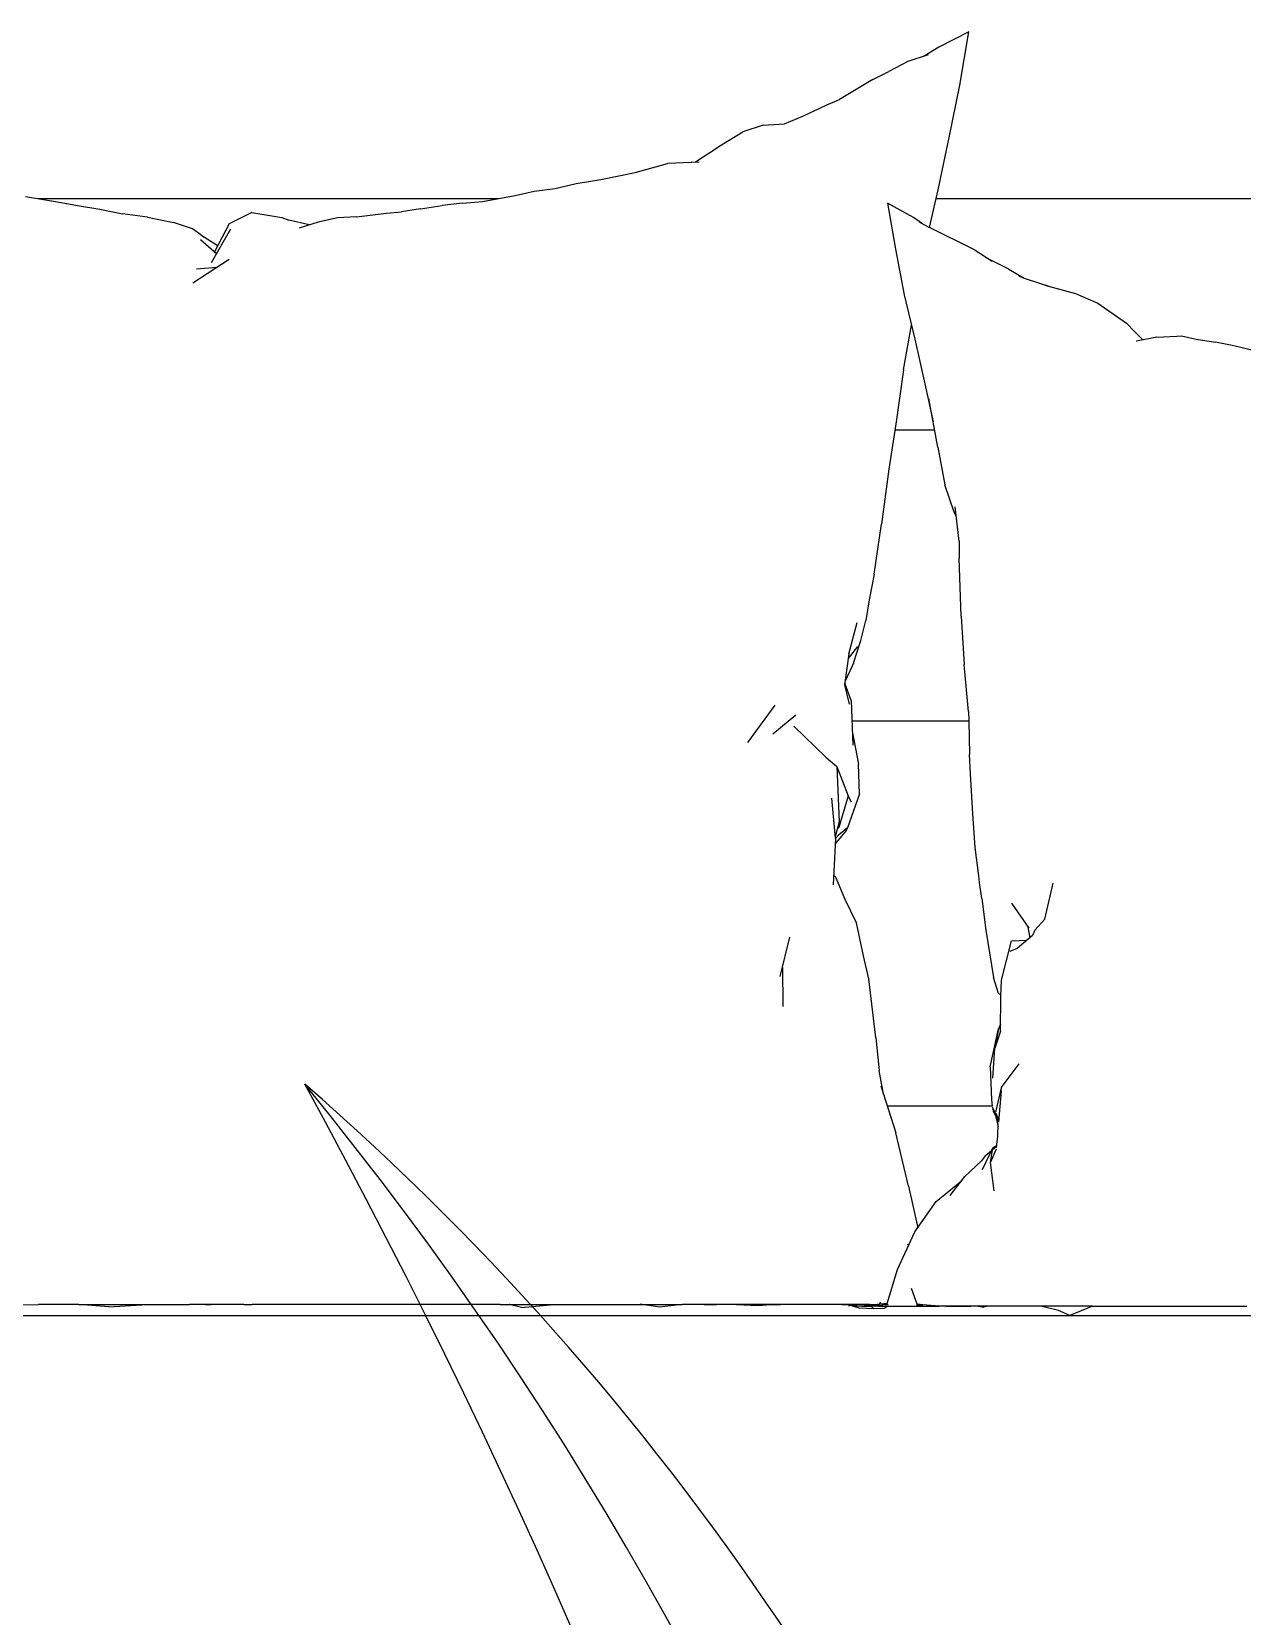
# Model space of a CAD drawing. Header units: millimetres. Extents: x -3567 to 83618, y -21481 to 19784.
# Drawn here: x 38921.6 to 39186.8, y -16425 to -16078 of the extents above; entities that cross this region are included whole.
import ezdxf

# ---------------------------------------------------------------- set-up
doc = ezdxf.new("R2010")
doc.units = ezdxf.units.MM
doc.header["$LTSCALE"] = 150
doc.layers.add('ad-Elevation 10', color=8, linetype='Continuous')
doc.layers.add('ad-Landscape', color=94, linetype='Continuous')

# ---------------------------------------------------------------- blocks, each defined once
blk = doc.blocks.new('Stree19')
at = {"layer": 'ad-Landscape', "color": 96}
for centre, radius, start, end in [((-0.3288057800529813, 0.117837456553751), 0.3514461917035967, 346.9417159187688, 49.02603916302321), ((-0.8633554311120193, -0.03599699079490648), 0.8723151947153702, 5.095679500850421, 28.72042685629585), ((-0.4578905118013594, 0.08878568962720124), 0.4646865821037464, 358.2316079474987, 39.31159117387296)]:
    blk.add_arc(centre, radius, start, end, dxfattribs=at)
blk = doc.blocks.new('A$C976671c5')
at = {"xscale": 1689.088724549125, "yscale": 1689.088724549125, "zscale": 1689.088724549125}
blk.add_blockref('Stree19', (12.01410520791978, 66.07125299447944), dxfattribs=at)
blk = doc.blocks.new('A$C8104ddd6')
for p, q in [((2351.47249665561, 874.2339408333773), (2344.908087273761, 870.8357912977199)), ((2349.521350120362, 862.5126411682186), (2351.47249665561, 874.2339408333773)), ((2338.108304916328, 867.7125068667083), (2333.929253419388, 865.4865009990663)), ((2342.567256740673, 869.1465185990819), (2338.108304916328, 867.7125068667083)), ((2344.908087273761, 870.8357912977199), (2341.663937959325, 868.8560086807056)), ((2330.454068918079, 863.7464209246236), (2333.929253419388, 865.4865009990663)), ((2330.454068918079, 863.7464209246236), (2323.187914652015, 859.3845844773532)), ((2347.179984135131, 851.0403896126245), (2349.521350120362, 862.5126411682186)), ((2315.272553469273, 855.8209944461923), (2320.221276430158, 858.1438227703775)), ((2320.221276430158, 858.1438227703775), (2323.187914652015, 859.3845844773532)), ((2306.414412629863, 853.7845501848169), (2301.951622657936, 852.2858848015967)), ((2306.414412629863, 853.7845501848169), (2311.143542230857, 854.0683309617916)), ((2311.143542230857, 854.0683309617916), (2315.272553469273, 855.8209944461923)), ((2296.972671291216, 849.2417705068356), (2301.951622657936, 852.2858848015967)), ((2344.74901632165, 839.6267953607894), (2347.179984135131, 851.0403896126245)), ((2291.609139721739, 845.756285513844), (2296.453686614157, 848.8636723219515)), ((2296.453686614157, 848.8636723219515), (2296.972671291216, 849.2417705068356)), ((2270.883519084207, 841.8474169249639), (2278.392094952243, 843.3768505874723)), ((2278.392094952243, 843.3768505874723), (2285.495071925929, 845.3820922577197)), ((2292.397537028875, 845.6328562868239), (2285.495071925929, 845.3820922577197)), ((2290.104204485964, 845.5495403554914), (2291.609139721739, 845.756285513844)), ((2256.254186505015, 839.2826607494289), (2260.89697795776, 839.8827203770898)), ((2260.89697795776, 839.8827203770898), (2265.466436962073, 840.9938655496053)), ((2265.466436962073, 840.9938655496053), (2270.883519084207, 841.8474169249639)), ((2144.838156262937, 838.1176767637662), (2151.862819993454, 836.9384128375277)), ((2248.381445331041, 837.6506024099554), (2147.620434427845, 837.6506024099554)), ((2151.862819993454, 836.9384128375277), (2156.269319749037, 836.1844255122041)), ((2240.603424508314, 836.6747894294967), (2236.116754670613, 836.1625321885076)), ((2240.603424508314, 836.6747894294967), (2244.946704025897, 837.0103638320716)), ((2244.946704025897, 837.0103638320716), (2252.127736896255, 838.3489142101762)), ((2252.127736896255, 838.3489142101762), (2256.254186505015, 839.2826607494289)), ((2339.346602009791, 833.507035326189), (2333.68683635346, 836.6729859923698)), ((2333.68683635346, 836.6729859923698), (2335.415418877237, 826.5843998039536)), ((2342.897718934262, 831.3718263595692), (2344.74901632165, 839.6267953607894)), ((2548.110799349291, 837.6506024099554), (2344.305826184136, 837.6506024099554)), ((2156.269319749037, 836.1844255122041), (2161.176683556121, 835.3319786590673)), ((2161.176683556121, 835.3319786590673), (2166.115798011626, 834.3349596064718)), ((2171.629598840518, 833.580419696882), (2166.115798011626, 834.3349596064718)), ((2171.629598840518, 833.580419696882), (2177.292736926087, 832.4705823276263)), ((2194.440816690847, 834.6465104892004), (2189.448912654479, 832.1435287096801)), ((2194.440816690847, 834.6465104892004), (2201.009277804376, 833.5197898935194)), ((2201.009277804376, 833.5197898935194), (2202.514908900106, 832.9545950805787)), ((2207.025802162207, 831.9059413710602), (2202.514908900106, 832.9545950805787)), ((2213.211877112859, 833.4664580801582), (2209.001825307125, 832.5540910581803)), ((2217.400911104247, 833.6564339630386), (2213.211877112859, 833.4664580801582)), ((2217.400911104247, 833.6564339630386), (2223.906877345573, 834.4700254177851)), ((2223.906877345573, 834.4700254177851), (2227.193760158312, 834.7613407295939)), ((2231.3509094205, 835.4030623225244), (2227.193760158312, 834.7613407295939)), ((2231.3509094205, 835.4030623225244), (2236.116754670613, 836.1625321885076)), ((2341.346491088145, 832.1471406731725), (2339.346602009791, 833.507035326189)), ((2181.415285255411, 831.0667080882886), (2177.292736926087, 832.4705823276263)), ((2183.306828308559, 829.7799907599319), (2181.415285255411, 831.0667080882886)), ((2183.306828308559, 829.7799907599319), (2186.870968660973, 827.4583063820983)), ((2185.578686823326, 823.7161405075094), (2189.856665645675, 831.0747551369559)), ((2189.448912654479, 832.1435287096801), (2186.238949955645, 826.0201396105003)), ((2209.001825307125, 832.5540910581803), (2204.84412114865, 831.1903344360153)), ((2340.675026804784, 832.4827431259537), (2342.897718934262, 831.3718263595692)), ((2352.854558754181, 826.3974014576697), (2342.897718934262, 831.3718263595692)), ((2183.172309391855, 828.6993046339221), (2186.689365328908, 825.6266350282094)), ((2186.870968660973, 827.4583063820983), (2187.003759156541, 827.4791049515943)), ((2335.415418877237, 826.5843998039536), (2337.322085856882, 816.5881912398718)), ((2352.854558754181, 826.3974014576697), (2356.604996240458, 824.0098432507148)), ((2181.512350619982, 819.1967529168378), (2189.483701798781, 824.4496944949269)), ((2182.326053832476, 822.2801956996764), (2186.771596041697, 822.6624776509998)), ((2360.222656712351, 822.1912435183012), (2355.123668609631, 824.7545073931879)), ((2360.222656712351, 822.1912435183012), (2363.447276555788, 820.3041419882611)), ((2363.447276555788, 820.3041419882611), (2362.486707270131, 820.6253396290194)), ((2367.262732807976, 819.0283198638963), (2363.482801280072, 820.2833523247373)), ((2337.322085856882, 816.5881912398718), (2339.65524998105, 806.8963012679833)), ((2368.881035686682, 818.4868675414455), (2367.262732807976, 819.0283198638963)), ((2368.103708175142, 818.6968640247906), (2374.860535073007, 816.871494581369)), ((2374.860535073007, 816.871494581369), (2379.729047933848, 814.8070630806042)), ((2379.729047933848, 814.8070630806042), (2383.629747255414, 812.1008387827751)), ((2383.629747255414, 812.1008387827751), (2386.042807843602, 810.3733382627943)), ((2337.208180841932, 800.1814328137134), (2338.91432182063, 809.974093410211)), ((2386.042807843602, 810.3733382627943), (2387.847955056895, 808.5197434528272)), ((2339.65524998105, 806.8963012679833), (2341.867537696788, 797.1073925880046)), ((2389.607339951435, 806.735916937203), (2387.847955056895, 808.5197434528272)), ((2392.636362620418, 807.295156452049), (2388.189168376033, 806.4740841051425)), ((2388.189168376033, 806.4740841051425), (2388.271136211959, 806.4434359961961)), ((2389.7310506555, 806.6104876267273), (2389.718243881711, 806.6234723140215)), ((2392.636362620418, 807.295156452049), (2397.016862189048, 807.5840368941972)), ((2397.016862189048, 807.5840368941972), (2398.093480544805, 807.6351138874479)), ((2398.093480544805, 807.6351138874479), (2401.289126054755, 806.9148344024579)), ((2401.289126054755, 806.9148344024579), (2405.533830951681, 806.2036008521582)), ((2409.505063949531, 805.41779238454), (2405.533830951681, 806.2036008521582)), ((2414.074884326525, 804.3183129559293), (2409.505063949531, 805.41779238454)), ((2337.208180841932, 800.1814328137134), (2335.590843793063, 788.8100068806307)), ((2341.867537696788, 797.1073925880046), (2343.635968099727, 788.802353150918)), ((2344.67359991635, 783.2171665464894), (2342.69144199424, 793.8863862996368)), ((2335.590843793063, 788.8100068806307), (2333.996331914997, 778.4003354299857)), ((2335.320976147632, 787.0481927714045), (2343.961860992866, 787.0481927714045)), ((2344.67359991635, 783.2171665464894), (2346.255807271547, 774.9822598552782)), ((2333.996331914997, 778.4003354299857), (2332.364917192936, 766.3422579565231)), ((2348.286612112563, 768.9959270452855), (2346.255807271547, 774.9822598552782)), ((2348.286612112563, 768.9959270452855), (2348.553509989892, 768.6464454443485)), ((2348.699270378231, 768.2852018432504), (2348.286612112563, 768.9959270452855)), ((2349.376318898445, 762.6637872514793), (2348.473351144406, 770.1609694428662)), ((2348.553509989892, 768.6464454443485), (2348.676463188443, 768.4745659223418)), ((2330.751531864975, 755.4104680594983), (2332.364917192936, 766.3422579565231)), ((2349.376318898445, 762.6637872514793), (2349.335873564829, 758.959965063751)), ((2349.789341294316, 746.2455277851941), (2349.335873564829, 758.959965063751)), ((2330.751531864975, 755.4104680594983), (2329.68278208741, 749.7963903712262)), ((2329.68278208741, 749.7963903712262), (2328.887494136878, 745.3032353448489)), ((2349.789341294316, 746.2455277851941), (2350.45806864115, 735.6280987381788)), ((2325.221823993212, 738.0086429337034), (2327.042217491326, 744.8487680765438)), ((2327.825414306979, 740.9073952536137), (2328.887494136878, 745.3032353448489)), ((2327.113473940779, 739.5859252226192), (2325.074414954041, 736.948338754878)), ((2326.239771229964, 735.9456112907765), (2327.825414306979, 740.9073952536137)), ((2325.221823993212, 738.0086429337034), (2324.272425895513, 731.1796806391867)), ((2326.239771229964, 735.9456112907765), (2324.386154503227, 731.9977235400238)), ((2351.407322050582, 725.3708606917235), (2350.45806864115, 735.6280987381788)), ((2324.272425895513, 731.1796806391867), (2325.239835927649, 726.9903060621482)), ((2325.681244961124, 727.7818070725107), (2324.32681190499, 731.5708758700957)), ((2308.968400334474, 726.7613565084575), (2302.978171089613, 718.5276132193867)), ((2325.681244961124, 727.7818070725107), (2326.049482371032, 717.9498349964852)), ((2351.407322050582, 725.3708606917235), (2351.477927530388, 723.2754080663744)), ((2308.565764803556, 720.474749523828), (2313.574029599302, 724.6309890805751)), ((2320.130920155294, 715.3453360562653), (2313.148545838056, 722.159722406016)), ((2325.850023379651, 723.2754080663744), (2351.477927530388, 723.2754080663744)), ((2351.477927530388, 723.2754080663744), (2351.629896732054, 715.9428567251816)), ((2325.933395166125, 721.0493738437617), (2327.321361664573, 713.7868694229246)), ((2320.130920155294, 715.3453360562653), (2322.563995014702, 713.3053416833864)), ((2351.850984568388, 711.6718155434128), (2351.629896732054, 715.9428567251816)), ((2322.563995014702, 713.3053416833864), (2323.073589193562, 701.0929878553361)), ((2322.563995014702, 713.3053416833864), (2325.069530012086, 706.8991910115828)), ((2327.548860437884, 707.3386292806426), (2327.321361664573, 713.7868694229246)), ((2352.367514822399, 702.9270587792271), (2351.850984568388, 711.6718155434128)), ((2322.272216683879, 697.6397110922035), (2321.477804722686, 706.3602481518392)), ((2325.069530012086, 706.8991910115828), (2322.995108553914, 699.9631307784894)), ((2327.548860437884, 707.3386292806426), (2324.911847378506, 699.8985960463715)), ((2325.804549084998, 705.5102869584252), (2325.069530012086, 706.8991910115828)), ((2323.073589193562, 701.0929878553361), (2322.243064033595, 697.9597298981207)), ((2322.995108553914, 699.9631307784894), (2323.073589193562, 701.0929878553361)), ((2352.8828671183, 695.5908603503512), (2352.367514822399, 702.9270587792271)), ((2322.929289309097, 698.2709988602446), (2322.268143760164, 697.5590390812067)), ((2324.709391443597, 699.3705407122652), (2322.501272676425, 696.7345763091698)), ((2322.995108553914, 699.9631307784894), (2322.679408235577, 699.6058918795516)), ((2324.911847378506, 699.8985960463715), (2322.929289309097, 698.2709988602446)), ((2322.971094780347, 700.7063151195143), (2322.995108553914, 699.9631307784894)), ((2324.709391443597, 699.3705407122652), (2324.911847378506, 699.8985960463715)), ((2322.268143760164, 697.5590390812067), (2321.754069579314, 687.3768208854544)), ((2322.501272676425, 696.7345763091698), (2322.19683144075, 696.1465627822809)), ((2353.663868985102, 689.3808510372583), (2352.8828671183, 695.5908603503512)), ((2321.862878484273, 689.531988472464), (2322.29647170828, 689.1860909720372)), ((2324.390168656762, 684.1966739184882), (2322.29647170828, 689.1860909720372)), ((2353.818023961896, 687.9276956205304), (2353.663868985102, 689.3808510372583)), ((2354.293678481299, 684.3730232674488), (2353.818023961896, 687.9276956205304)), ((2368.09600058553, 679.8467107714014), (2369.970821865922, 687.7461891304984)), ((2326.894108236476, 679.0908890830788), (2324.390168656762, 684.1966739184882)), ((2354.293678481299, 684.3730232674488), (2355.240158985922, 677.4531768526876)), ((2364.688695262783, 677.9037893137038), (2360.929552621485, 683.3759357296112)), ((2328.398797306443, 671.8363548297484), (2326.894108236476, 679.0908890830788)), ((2355.240158985922, 677.4531768526876), (2356.892614690747, 667.1113657799069)), ((2364.314885967186, 678.4479397736231), (2364.821116964187, 675.781166588331)), ((2365.91514790427, 677.4345072157448), (2365.434983688778, 676.2988290052735)), ((2368.09600058553, 679.8467107714014), (2365.91514790427, 677.4345072157448)), ((2310.160908001264, 667.2879937275975), (2312.286432293258, 675.9480593267363)), ((2358.61203564539, 666.4863371568199), (2360.801568861069, 675.1489021662128)), ((2362.08545043425, 673.4742297710727), (2360.43643898757, 672.807968489552)), ((2360.801568861069, 675.1489021662128), (2364.184134934025, 675.2440114631472)), ((2365.434983688778, 676.2988290052735), (2362.08545043425, 673.4742297710727)), ((2329.584567809281, 666.7658946701386), (2328.398797306443, 671.8363548297484)), ((2310.653446304292, 669.2947522626155), (2310.723565651526, 660.7467475147869)), ((2331.090640629533, 653.8966422478316), (2329.584567809281, 666.7658946701386)), ((2357.98237058564, 663.6198595239575), (2356.892614690747, 667.1113657799069)), ((2358.481553319369, 662.9039158029409), (2358.61203564539, 666.4863371568199)), ((2358.496469405589, 663.3134402757378), (2357.98237058564, 663.6198595239575)), ((2358.424283749206, 655.3049200454889), (2358.481553319369, 662.9039158029409)), ((2358.436059975582, 656.8674862392554), (2357.990851011768, 655.8589105579385)), ((2331.090640629533, 653.8966422478316), (2331.854534742939, 646.7257653734487)), ((2356.158709223433, 647.5131532804398), (2357.990851011768, 655.8589105579385)), ((2357.990851011768, 655.8589105579385), (2357.198789769085, 651.6484597553872)), ((2358.424283749206, 655.3049200454889), (2357.198789769085, 651.6484597553872)), ((2356.765659750759, 645.069284488909), (2357.198789769085, 651.6484597553872)), ((2332.782010270239, 641.531590296483), (2331.854534742939, 646.7257653734487)), ((2356.158709223433, 647.5131532804398), (2356.479170614104, 640.3172804983697)), ((2362.43397991074, 648.2154946702567), (2358.700849951136, 643.2120854567574)), ((2332.202303640654, 643.3662237042872), (2335.462196450084, 633.0494394054522)), ((2357.374695415565, 637.5718643932269), (2358.700849951136, 643.2120854567574)), ((2358.541995130654, 642.296815824111), (2357.94971849797, 635.3773472730636)), ((2358.541995130654, 642.296815824111), (2358.700849951136, 643.2120854567574)), ((2356.607392781552, 638.9380586687694), (2333.601513214111, 638.9380586687694)), ((2356.479170614104, 640.3172804983697), (2356.607392781552, 638.9380586687694)), ((2356.62361629829, 638.763550400231), (2356.692942042915, 638.6535559696895)), ((2356.701509798622, 638.5868754716676), (2356.788124950806, 637.9127734457943)), ((2356.701509798622, 638.5868754716676), (2357.976841374693, 635.6942192922033)), ((2356.788124950806, 637.9127734457943), (2357.94971849797, 635.3773472730636)), ((2357.400482338337, 636.5761725743332), (2357.901935658396, 634.3880910895223)), ((2357.722823684446, 636.6200711887586), (2357.497033526015, 637.2913142352782)), ((2358.012386587179, 636.1094880473493), (2357.497033526015, 637.2913142352782)), ((2357.827777013801, 632.3252785481363), (2357.92865152975, 635.1312254171335)), ((2338.251799915219, 621.360180579125), (2335.462196450084, 633.0494394054522)), ((2357.578151676935, 629.9240534486053), (2357.827777013801, 632.3252785481363)), ((2354.471240780294, 625.0671411423446), (2356.728394759644, 629.7949836396892)), ((2355.075599492571, 628.0334940062812), (2357.612788903454, 630.2572398901202)), ((2356.260432016228, 626.5726084266034), (2356.728394759644, 629.7949836396892)), ((2356.260432016228, 626.5726084266034), (2357.538677913748, 629.5443428305261)), ((2356.728394759644, 629.7949836396892), (2357.623750206076, 630.3626801283126)), ((2357.578151676935, 629.9240534486053), (2357.489228113969, 629.7850427200538)), ((2350.600063137652, 623.5277187309885), (2354.244772437967, 626.9038007323861)), ((2355.075599492571, 628.0334940062812), (2354.244772437967, 626.9038007323861)), ((2357.060842842839, 620.3493051113128), (2356.260432016228, 626.5726084266034)), ((2338.251799915219, 621.360180579125), (2340.303137535666, 612.2592064302407)), ((2344.361008312022, 618.0186330769957), (2349.893611303291, 622.5892867397888)), ((2347.427836398369, 619.3138163661433), (2350.600063137652, 623.5277187309885)), ((2339.669479353695, 611.3598412164829), (2344.361008312022, 618.0186330769957)), ((2335.889650249417, 603.1627874941387), (2339.669479353695, 611.3598412164829)), ((2338.155033225936, 608.5570172718744), (2338.216682817983, 608.696042095633)), ((2338.254729661901, 608.4929797669492), (2338.273132649374, 608.6567689573421)), ((2333.626525014013, 595.7005722195318), (2335.889650249417, 603.1627874941387)), ((2340.188321540525, 595.5633000405578), (2338.898136156597, 598.9684133388791)), ((2142.855111825113, 595.4273948647833), (2147.744224017842, 595.4747807422682)), ((2156.577281783022, 595.4748001311928), (2147.744224017842, 595.4747807422682)), ((2163.092350998602, 594.9328694386786), (2156.577281783022, 595.4748001311928)), ((2156.577281783022, 595.4748001311928), (2171.542542894975, 595.4748001311928)), ((2163.092350998602, 594.9328694386786), (2171.542542894975, 595.4748001311928)), ((2171.542542894975, 595.4748001311928), (2180.825726984287, 595.4747807422682)), ((2184.261776708641, 595.4436666938846), (2180.825726984287, 595.4747807422682)), ((2185.536889145784, 595.4747807422682), (2180.825726984287, 595.4747807422682)), ((2184.261776708641, 595.4436666938846), (2185.536889145784, 595.4747807422682)), ((2192.670134694097, 595.4748001311928), (2185.536889145784, 595.4747807422682)), ((2192.670134694097, 595.4748001311928), (2194.487212487911, 595.4659639534302)), ((2195.817297270551, 595.4747807422682), (2194.487212487911, 595.4659639534302)), ((2248.224123845095, 595.4747807422682), (2195.817297270551, 595.4747807422682)), ((2248.826017530955, 595.45068354452), (2248.224123845095, 595.4747807422682)), ((2248.826017530955, 595.45068354452), (2250.697354203425, 595.4747807422682)), ((2250.910855896043, 595.4748001311928), (2250.772561018326, 595.4575291659703)), ((2253.49389728548, 594.8332859997263), (2250.772561018326, 595.4575291659703)), ((2250.910855896043, 595.4748001311928), (2260.576956323654, 595.4747807422682)), ((2253.49389728548, 594.8332859997263), (2260.576956323654, 595.4747807422682)), ((2260.576956323654, 595.4747807422682), (2279.944004661338, 595.4748001311928)), ((2283.710112724191, 594.8566528814381), (2279.471577914024, 595.552341531934)), ((2279.944004661338, 595.4748001311928), (2288.726011469807, 595.4747807422682)), ((2288.726011469807, 595.4747807422682), (2283.710112724191, 594.8566528814381)), ((2320.617403472257, 595.4747807422682), (2288.726011469807, 595.4747807422682)), ((2293.53084325746, 595.4747807422682), (2294.555902067579, 595.4352254038231)), ((2294.555902067579, 595.4352254038231), (2296.180686955726, 595.4747807422682)), ((2300.58310279646, 595.4747807422682), (2305.353119094092, 595.2651102393775)), ((2305.353119094092, 595.2651102393775), (2308.129286312811, 595.4402943141631)), ((2308.129286312811, 595.4402943141631), (2310.23744409997, 595.4747807422682)), ((2324.827277596421, 595.4748001311928), (2320.617403472257, 595.4747807422682)), ((2326.550153035976, 595.3576380498453), (2320.617403472257, 595.4747807422682)), ((2329.811951793112, 595.4748001311928), (2324.827277596421, 595.4748001311928)), ((2325.685625598606, 595.2212635770302), (2325.109621508745, 595.1434025925682)), ((2327.491113177981, 594.6879634490133), (2325.128924971737, 595.3857003302774)), ((2326.550153035976, 595.3576380498453), (2325.685625598606, 595.2212635770302)), ((2328.038725072198, 595.1434193071564), (2325.949223960924, 595.1434025925682)), ((2326.550153035976, 595.3576380498453), (2325.988901459044, 595.4748001311928)), ((2327.561251666368, 595.4748001311928), (2326.550153035976, 595.3576380498453)), ((2330.701304775677, 594.5251068504203), (2327.491113177981, 594.6879634490133)), ((2329.944343265837, 595.333426239672), (2328.038725072198, 595.1434193071564)), ((2328.038725072198, 595.1434193071564), (2330.122293453263, 595.1434025925682)), ((2329.881794052009, 595.4002192557746), (2328.600999431124, 595.3797575776161)), ((2329.811951793112, 595.4748001311928), (2331.362016338768, 595.4747807422682)), ((2330.732218549165, 595.4172976816544), (2329.881794052009, 595.4002192557746)), ((2330.732218549165, 595.4172976816544), (2329.944343265837, 595.333426239672)), ((2331.722137313671, 595.1434193071564), (2330.122293453263, 595.1434025925682)), ((2330.122293453263, 595.1434025925682), (2330.701304775677, 594.5251068504203)), ((2332.873782653238, 594.5747411964903), (2330.701304775677, 594.5251068504203)), ((2330.753967306919, 595.4141528936552), (2330.732218549165, 595.4172976816544)), ((2333.626525014013, 595.7005722195318), (2330.753967306919, 595.4141528936552)), ((2331.878149100448, 595.4321125615616), (2330.753967306919, 595.4141528936552)), ((2331.362016338768, 595.4747807422682), (2331.901207273819, 595.4747807422682)), ((2333.626525014013, 595.7005722195318), (2331.722137313671, 595.1434193071564)), ((2331.722137313671, 595.1434193071564), (2333.833945573599, 595.1434025925682)), ((2331.931915321969, 595.5316046947273), (2332.202020865749, 596.0314236511986)), ((2332.54736611453, 595.2448753642284), (2332.374720918961, 595.1775620127091)), ((2332.495840633586, 595.350657336623), (2332.404713276592, 595.3431156114293)), ((2332.756896213963, 595.4461512218832), (2332.495840633586, 595.350657336623)), ((2332.681787990899, 594.9689068345551), (2332.568481948183, 594.9435164552979)), ((2332.854753921027, 595.4747807422682), (2333.80872133722, 595.4629549363881)), ((2333.833945573599, 595.1434025925682), (2332.873782653238, 594.5747411964903)), ((2333.833945573599, 595.1434025925682), (2344.988033060312, 595.1434025925682)), ((2340.468315000988, 595.3621926884598), (2339.969921049676, 595.1434025925682)), ((2340.044949088959, 595.3319949738361), (2341.38358749263, 595.4274769655349)), ((2340.733697894175, 595.4786931967392), (2340.101758837678, 595.4747807422682)), ((2340.188321540525, 595.5633000405578), (2340.13227161151, 595.5514716264424)), ((2341.38358749263, 595.4274769655349), (2340.204579338737, 595.5203917534318)), ((2344.988033060312, 595.1434025925682), (2341.38358749263, 595.4274769655349)), ((2346.460155230045, 595.0641091472316), (2342.626778284153, 595.1434025925682)), ((2351.924557024271, 595.1434193071564), (2344.988033060312, 595.1434025925682)), ((2346.460155230045, 595.0641091472316), (2351.924557024271, 595.1434193071564)), ((2355.655333368974, 595.1434193071564), (2351.924557024271, 595.1434193071564)), ((2353.519352684692, 595.1434193071564), (2354.793522426786, 594.8908997783665)), ((2355.655333368974, 595.1434193071564), (2354.793522426786, 594.8908997783665)), ((2367.251857786927, 595.1434025925682), (2355.655333368974, 595.1434193071564)), ((2378.558716005202, 595.1434193071564), (2367.251857786927, 595.1434025925682)), ((2371.098109979132, 594.161438970541), (2367.251857786927, 595.1434025925682)), ((2373.575212773605, 593.0722891569303), (2371.098109979132, 594.161438970541)), ((2378.558716005202, 595.1434193071564), (2373.575212773605, 593.0722891569303)), ((2378.558716005202, 595.1434193071564), (2378.659552742734, 595.1434025925682)), ((2378.659552742734, 595.1434025925682), (2384.754774865803, 595.1434025925682)), ((2384.754774865803, 595.1434025925682), (2406.991974073091, 595.1434193071564)), ((2406.991974073091, 595.1434193071564), (2412.365363259451, 595.1025526981803)), ((1317.469879518081, 593.0722891569303), (2579.509868351437, 593.0722891569303))]:
    blk.add_line(p, q)
blk = doc.blocks.new('A$C30163561')
at = {"layer": 'ad-Elevation 10'}
blk.add_blockref('A$C8104ddd6', (-8645, 1.091393642127514e-11), dxfattribs=at)
at = {"layer": 'ad-Landscape'}
blk.add_blockref('A$C976671c5', (-6284.861643812481, -69.56072098475124), dxfattribs=at)

msp = doc.modelspace()

# ---------------------------------------------------------------- block references
msp.add_blockref('A$C30163561', (45420.41684331049, -16952.20169554182))

doc.saveas('drawing.dxf')
